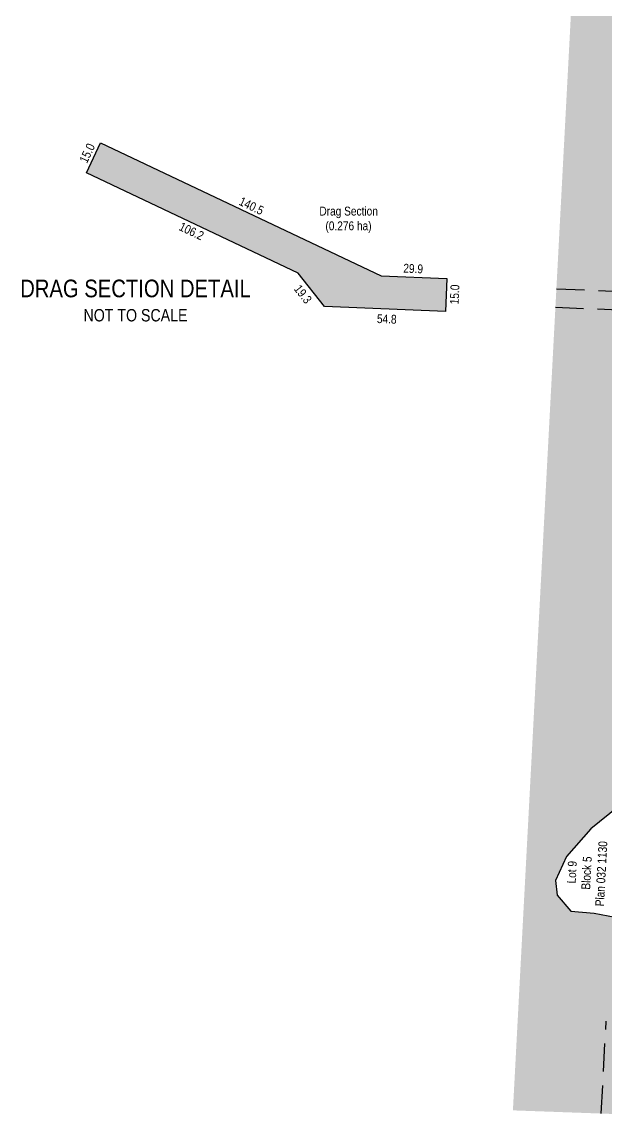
# Model space of a CAD drawing. Extents: x 309252 to 321570, y 5809412 to 5814891.
# Drawn here: x 309252 to 309913, y 5812060 to 5813297 of the extents above; entities that cross this region are included whole.
import ezdxf

# ---------------------------------------------------------------- set-up
doc = ezdxf.new("R2010")
doc.units = 0
doc.header["$LTSCALE"] = 5
doc.linetypes.add('HIDDEN', pattern=[9.525, 6.35, -3.175])
for name, color, linetype in [('DETAIL-T', 7, 'Continuous'), ('L-SEC', 7, 'Continuous'), ('L-TITLEDB', 4, 'Continuous'), ('L-TITLEDB-T', 4, 'Continuous'), ('P-TEMP-H', 41, 'Continuous'), ('P-TEMP_ACCESS ROAD', 46, 'Continuous'), ('T-WATER-H', 133, 'Continuous')]:
    doc.layers.add(name, color=color, linetype=linetype)
doc.layers.add('P-TEMP-T', color=46, linetype='Continuous', lineweight=18)
doc.styles.add('80CG', font='ARIALN.TTF', dxfattribs={"height": 10})
doc.styles.add('80L', font='ARIALN.TTF', dxfattribs={"height": 10})

msp = doc.modelspace()

# ---------------------------------------------------------------- hatches: boundary and pattern name
at = {"layer": 'P-TEMP-H'}
h = msp.add_hatch(color=256, dxfattribs=at)
h.dxf.hatch_style = 1
h.paths.add_polyline_path([(309733.031, 5813006.357), (309731.519, 5812968.891), (309594.739, 5812974.46), (309564.946, 5813012.272), (309325.105, 5813126.185), (309341.093, 5813159.91), (309658.595, 5813009.388)])
at = {"layer": 'T-WATER-H'}
h = msp.add_hatch(color=256, dxfattribs=at)
h.dxf.hatch_style = 1
h.paths.add_polyline_path([(309807.802, 5812064.154), (309888.926, 5813598.822), (309912.423, 5813608.276), (309953.288, 5813608.283), (309969.213, 5813603.652), (309984.169, 5813599.302), (309989.069, 5813599.057), (310009.129, 5813598.162), (310064.186, 5813596.288), (310083.284, 5813598.268), (310097.039, 5813604.786), (310117.999, 5813625.21), (310172.93, 5813697.157), (310177.946, 5813687.166), (310153.039, 5813647.173), (310144.05, 5813615.203), (310133.042, 5813583.253), (310127.072, 5813550.274), (310124.194, 5813507.278), (310110.08, 5813436.387), (310101.09, 5813384.427), (310096.089, 5813366.43), (310092.101, 5813328.458), (310091.938, 5813323.586), (310090.093, 5813268.541), (310086.096, 5813230.541), (310088.095, 5813214.553), (310097.086, 5813183.57), (310120.063, 5813140.58), (310127.051, 5813124.595), (310147.04, 5813061.638), (310159.041, 5813027.666), (310161.056, 5813007.688), (310161.014, 5812989.706), (310157.92, 5812981.531), (310150.413, 5812961.696), (310150.043, 5812960.718), (310133.057, 5812932.749), (310119.069, 5812903.774), (310106.868, 5812882.917), (310095.086, 5812862.813), (310070.146, 5812802.879), (310061.154, 5812786.91), (310026.145, 5812733.935), (310009.171, 5812705.958), (310001.581, 5812682.686), (310002.81, 5812665.635), (310002.813, 5812665.356), (310004.914, 5812659.183), (309999.521, 5812618.01), (309988.655, 5812597.119), (309980.74, 5812587.398), (309980.393, 5812578.633), (309991.337, 5812572.431), (310015.196, 5812572.742), (310025.32, 5812574.851), (310031.24, 5812565.837), (310034.506, 5812553.166), (310029.162, 5812513.245), (310014.239, 5812484.991), (309981.623, 5812453.671), (309956.581, 5812432.768), (309935.794, 5812415.417), (309927.11, 5812408.168), (309895.994, 5812383.06), (309868.391, 5812351.544), (309856.024, 5812324.441), (309857.888, 5812308.063), (309873.486, 5812289.889), (309899.752, 5812287.597), (309923.415, 5812282.9), (309930.684, 5812279.322), (309945.576, 5812271.991), (309949.666, 5812248.121), (309952.715, 5812230.322), (309957.297, 5812187.5), (309954.696, 5812163.456), (309953.441, 5812151.85), (309947.242, 5812121.996), (309944.768, 5812116.72), (309936.275, 5812098.601), (309926.686, 5812059.866)])

# ---------------------------------------------------------------- linework, layer by layer
at = {"layer": 'L-SEC', "linetype": 'HIDDEN', "flags": 128}
for points in [[(309856.997, 5812994.795), (309956.895, 5812990.392)], [(309855.885, 5812973.765), (309955.803, 5812969.741)], [(309907.742, 5812060.55), (309913.278, 5812165.266)]]:
    msp.add_lwpolyline(points, dxfattribs=at)
at = {"layer": 'L-TITLEDB', "flags": 128}
msp.add_lwpolyline([(309927.11, 5812408.168), (309895.994, 5812383.06), (309868.391, 5812351.544), (309856.024, 5812324.441), (309857.888, 5812308.063), (309873.486, 5812289.889), (309899.752, 5812287.597), (309923.415, 5812282.9)], dxfattribs=at)

# ---------------------------------------------------------------- texts
at = {"layer": 'DETAIL-T', "color": 3, "insert": (309380.724, 5812981.323), "char_height": 20, "width": 260.2955, "attachment_point": 5, "style": '80CG'}
msp.add_mtext('DRAG SECTION DETAIL\\P{\\H0.7x;NOT TO SCALE}', dxfattribs=at)
at = {"layer": 'L-TITLEDB-T', "insert": (309867.486, 5812296.833), "char_height": 9.99909, "attachment_point": 1, "rotation": 86.974119, "style": '80L'}
msp.add_mtext_dynamic_manual_height_columns('\\pi24.642;Lot 9\\P\\pi18.592;Block 5\\P\\pi0.49329;Plan 032 1130', width=73.42879, gutter_width=50, heights=[0], dxfattribs=at)

# ---------------------------------------------------------------- next in the draw order: texts
at = {"layer": 'P-TEMP-T', "char_height": 9.99909, "attachment_point": 1, "style": '80L', "bg_fill": 3, "box_fill_scale": 1, "bg_fill_color": 256, "bg_fill_transparency": 0}
for s, insert, rotation in [('\\pi0.66385;15.0', (309316.446, 5813139.806), 64.635074), ('\\pi-2.5657;140.5', (309503.463, 5813098.147), 334.635074), ('\\pi-2.5009;106.2', (309435.59, 5813069.56), 334.635074), ('\\pi0.18641;29.9', (309683.833, 5813023.037), 357.668537), ('\\pi0.65362;19.3', (309566.852, 5813001.02), 308.235789), ('\\pi0.66385;15.0', (309736.373, 5812976.726), 87.690118), ('\\pi0.25462;54.8', (309653.881, 5812965.998), 357.668537)]:
    msp.add_mtext_dynamic_manual_height_columns(s, width=21.83061, gutter_width=50, heights=[0], dxfattribs=dict(at, insert=insert, rotation=rotation))
at = {"layer": 'P-TEMP-T', "insert": (309588.319, 5813087.689), "char_height": 9.99909, "attachment_point": 1, "style": '80L', "bg_fill": 3, "box_fill_scale": 1, "bg_fill_color": 256, "bg_fill_transparency": 0}
msp.add_mtext_dynamic_manual_height_columns('\\pi0.48269;Drag Section\\P\\pi7.3409;(0.276 ha)', width=65.5161, gutter_width=50, heights=[0], dxfattribs=at)

# ---------------------------------------------------------------- next in the draw order: linework, layer by layer
at = {"layer": 'P-TEMP_ACCESS ROAD', "flags": 128}
msp.add_lwpolyline([(309733.031, 5813006.357), (309731.519, 5812968.891), (309594.739, 5812974.46), (309564.946, 5813012.272), (309325.105, 5813126.185), (309341.093, 5813159.91), (309658.595, 5813009.388)], close=True, dxfattribs=at)

doc.saveas('drawing.dxf')
